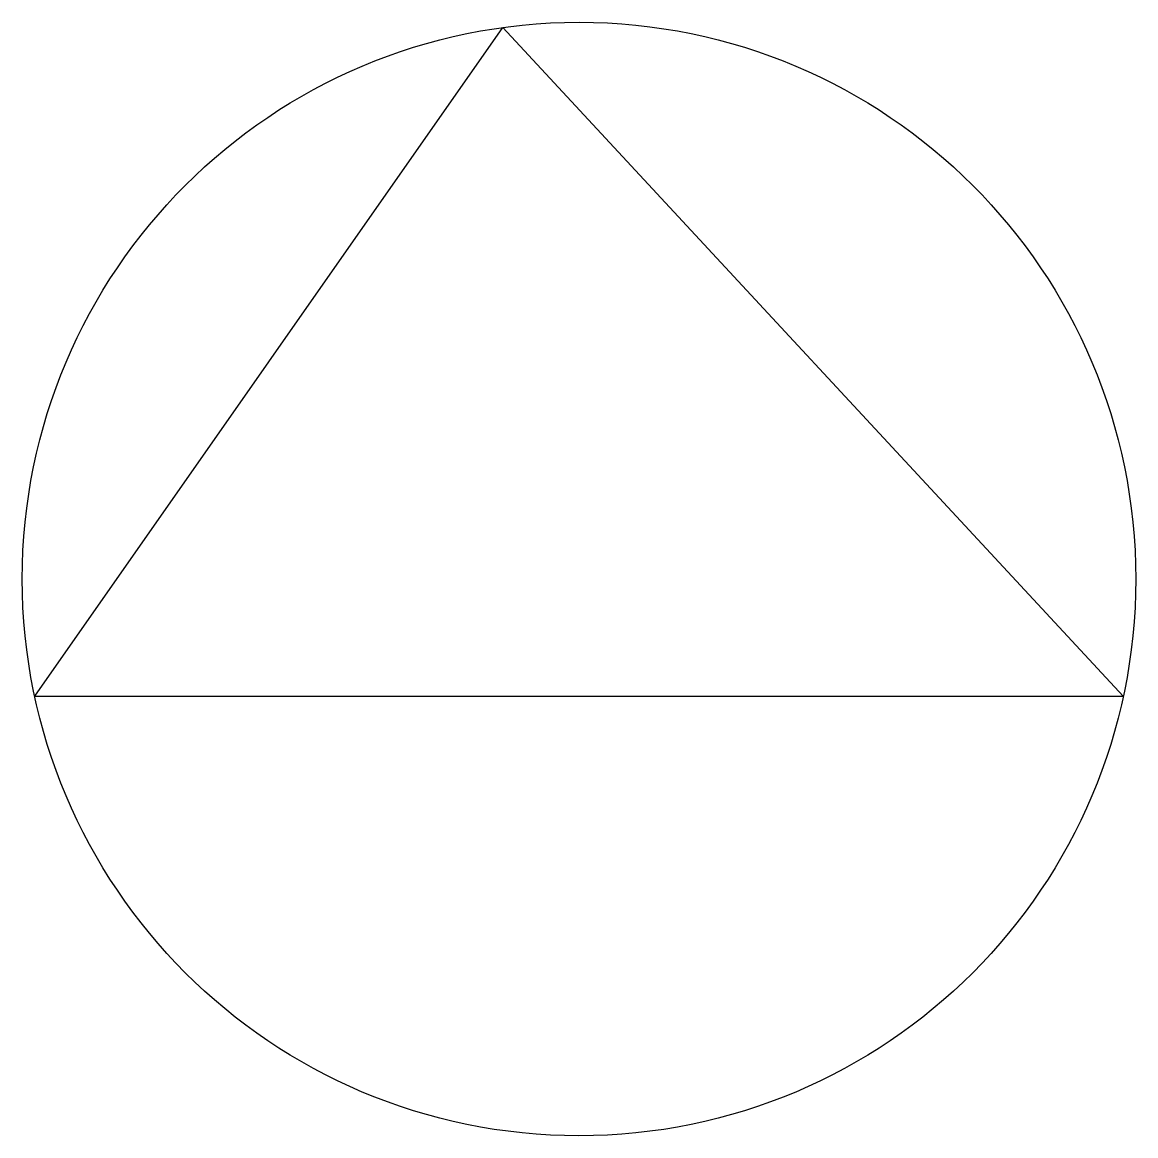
# Model space of a CAD drawing. Header units: millimetres. Extents: x 9.5 to 50.5, y -2.2 to 38.8.
import ezdxf

# ---------------------------------------------------------------- set-up
doc = ezdxf.new("R2010")
doc.units = ezdxf.units.MM
doc.layers.get('0').update_dxf_attribs({"lineweight": 25, "true_color": 0xffffff})

msp = doc.modelspace()

# ---------------------------------------------------------------- linework, layer by layer
for p, q in [((10, 14), (27.207, 38.575)), ((27.207, 38.575), (50, 14)), ((10, 14), (50, 14))]:
    msp.add_line(p, q)
msp.add_circle((30, 18.307), 20.459)

doc.saveas('drawing.dxf')
